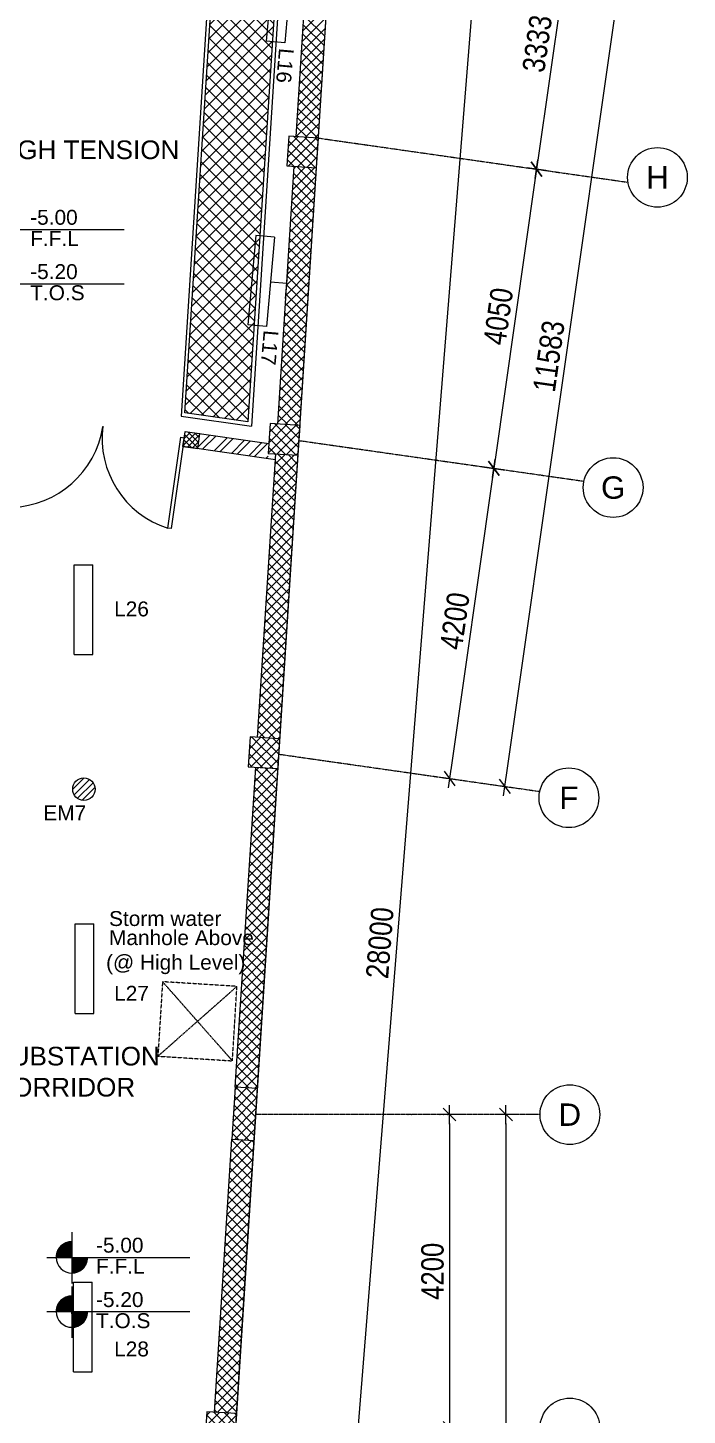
# Model space of a CAD drawing. Header units: inches. Extents: x 1217570 to 1674444, y 326920 to 480291.
# Drawn here: x 1485957 to 1494798, y 347081 to 365678 of the extents above; entities that cross this region are included whole.
import ezdxf
from ezdxf.enums import TextEntityAlignment as Align

# ---------------------------------------------------------------- set-up
doc = ezdxf.new("R2010")
doc.units = ezdxf.units.IN
doc.header["$MEASUREMENT"] = 0
for name, pattern in [('CENTER', [50.8, 31.75, -6.35, 6.35, -6.35]), ('DOT2', [3.175, 0, -3.175]), ('HIDDEN', [9.525, 6.35, -3.175])]:
    doc.linetypes.add(name, pattern=pattern)
for name, color, linetype, lineweight in [('A-BLOCK', 43, 'Continuous', 13), ('A-DOOR', 10, 'Continuous', 15), ('A-HATCH CONCRETE', 254, 'Continuous', 5), ('wall hatch', 252, 'Continuous', 0)]:
    doc.layers.add(name, color=color, linetype=linetype, lineweight=lineweight)
for name, color, linetype in [('Axis', 9, 'CENTER'), ('dim-axis', 254, 'Continuous'), ('FFNEW', 252, 'Continuous'), ('LIGHT', 151, 'Continuous'), ('S-COL', 210, 'Continuous'), ('S-WALL', 1, 'Continuous'), ('SHAFT', 7, 'Continuous'), ('TAXT', 3, 'Continuous'), ('TEXT', 181, 'Continuous'), ('TRENCH', 8, 'Continuous')]:
    doc.layers.add(name, color=color, linetype=linetype)
doc.styles.add('ARIAL', font='ARIALN.TTF')
doc.styles.add('style1', font='arial.ttf')
doc.dimstyles.new('DIM-100', dxfattribs={"dimscale": 150, "dimtxt": 2, "dimasz": 1, "dimexe": 0.75, "dimexo": 1, "dimgap": 0.5, "dimtad": 1, "dimdec": 0, "dimzin": 11, "dimdsep": 46, "dimtxsty": 'ARIAL', "dimblk": 'R', "dimcen": 2.5, "dimdle": 1, "dimclrd": 256, "dimclre": 256, "dimclrt": 256, "dimazin": 0, "dimtfac": 1, "dimtdec": 0, "dimtix": 1, "dimtmove": 2, "dimatfit": 3, "dimldrblk": 'R', "dimtolj": 1, "dimtzin": 3, "dimlwd": -1, "dimlwe": 13, "dimarcsym": 0})
pattern_1 = [(45, (1337614.36, 312749.915), (-66.29126, 66.29126), []), (135, (1337614.36, 312749.915), (-66.29126, -66.29126), [])]

# ---------------------------------------------------------------- blocks, each defined once
blk = doc.blocks.new('R')
for p, q in [((-1.05, 0), (1.05, 0)), ((0, -1.05), (0, 1.05))]:
    blk.add_line(p, q)
at = {"color": 4, "lineweight": 13}
blk.add_line((-0.71, -0.71), (0.71, 0.71), dxfattribs=at)
blk = doc.blocks.new('*D151')
at = {"layer": 'Defpoints', "color": 0, "transparency": 16777216}
for p in [(1472526, 590047), (1472055, 586747), (1472522, 586681)]:
    blk.add_point(p, dxfattribs=at)
at = {"layer": 'dim-axis', "color": 251, "linetype": 'DOT2', "lineweight": 13, "transparency": 16777216}
for p, q in [((1472675, 590025), (1473104, 589964)), ((1472204, 586726), (1472633, 586665))]:
    blk.add_line(p, q, dxfattribs=at)
at = {"layer": 'dim-axis', "color": 251, "transparency": 16777216}
blk.add_line((1472976, 589861), (1472539, 586800), dxfattribs=at)
at = {"layer": 'dim-axis', "color": 251, "transparency": 16777216, "xscale": 120, "yscale": 120, "zscale": 120}
for p, rotation in [((1472993, 589980), 81.87732561324607), ((1472522, 586681), 261.8773256132461)]:
    blk.add_blockref('R', p, dxfattribs=dict(at, rotation=rotation))
at = {"layer": 'dim-axis', "color": 251, "transparency": 16777216, "insert": (1472531, 588363), "char_height": 300, "attachment_point": 5, "rotation": 81.8773, "style": 'ARIAL'}
blk.add_mtext('\\A1;3333', dxfattribs=at)
blk = doc.blocks.new('*D152')
at = {"layer": 'Defpoints', "color": 0, "transparency": 16777216}
for p in [(1472055, 586747), (1471950, 582671), (1471950, 582671)]:
    blk.add_point(p, dxfattribs=at)
at = {"layer": 'dim-axis', "color": 251, "transparency": 16777216}
blk.add_line((1472505, 586562), (1471967, 582790), dxfattribs=at)
at = {"layer": 'dim-axis', "color": 251, "linetype": 'DOT2', "lineweight": 13, "transparency": 16777216}
for p, q in [((1472204, 586726), (1472633, 586665)), ((1471801, 582693), (1471838, 582687))]:
    blk.add_line(p, q, dxfattribs=at)
at = {"layer": 'dim-axis', "color": 251, "transparency": 16777216, "xscale": 120, "yscale": 120, "zscale": 120}
for p, rotation in [((1472522, 586681), 81.87732904779527), ((1471950, 582671), 261.8773290477953)]:
    blk.add_blockref('R', p, dxfattribs=dict(at, rotation=rotation))
at = {"layer": 'dim-axis', "color": 251, "transparency": 16777216, "insert": (1472010, 584708), "char_height": 300, "attachment_point": 5, "rotation": 81.8773, "style": 'ARIAL'}
blk.add_mtext('\\A1;4050', dxfattribs=at)
blk = doc.blocks.new('*D153')
at = {"layer": 'Defpoints', "color": 0, "transparency": 16777216}
for p in [(1471950, 582671), (1471356, 578514), (1471356, 578514)]:
    blk.add_point(p, dxfattribs=at)
at = {"layer": 'dim-axis', "color": 251, "linetype": 'DOT2', "lineweight": 13, "transparency": 16777216}
for p, q in [((1472098, 582650), (1472061, 582656)), ((1471505, 578492), (1471468, 578498))]:
    blk.add_line(p, q, dxfattribs=at)
at = {"layer": 'dim-axis', "color": 251, "transparency": 16777216}
blk.add_line((1471933, 582553), (1471373, 578632), dxfattribs=at)
at = {"layer": 'dim-axis', "color": 251, "transparency": 16777216, "xscale": 120, "yscale": 120, "zscale": 120}
for p, rotation in [((1471950, 582671), 81.87732904779527), ((1471356, 578514), 261.8773290477953)]:
    blk.add_blockref('R', p, dxfattribs=dict(at, rotation=rotation))
at = {"layer": 'dim-axis', "color": 251, "transparency": 16777216, "insert": (1471427, 580625), "char_height": 300, "attachment_point": 5, "rotation": 81.8773, "style": 'ARIAL'}
blk.add_mtext('\\A1;4200', dxfattribs=at)
blk = doc.blocks.new('*D157')
at = {"layer": 'Defpoints', "color": 0, "transparency": 16777216}
for p in [(1473731, 589875), (1472094, 578408), (1472094, 578408)]:
    blk.add_point(p, dxfattribs=at)
at = {"layer": 'dim-axis', "color": 251, "linetype": 'DOT2', "lineweight": 13, "transparency": 16777216}
for p, q in [((1473582, 589896), (1473620, 589891)), ((1471946, 578429), (1471983, 578424))]:
    blk.add_line(p, q, dxfattribs=at)
at = {"layer": 'dim-axis', "color": 251, "transparency": 16777216}
blk.add_line((1473714, 589756), (1472111, 578527), dxfattribs=at)
at = {"layer": 'dim-axis', "color": 251, "transparency": 16777216, "xscale": 120, "yscale": 120, "zscale": 120}
for p, rotation in [((1473731, 589875), 81.87726641554076), ((1472094, 578408), 261.8772664155408)]:
    blk.add_blockref('R', p, dxfattribs=dict(at, rotation=rotation))
at = {"layer": 'dim-axis', "color": 251, "transparency": 16777216, "insert": (1472687, 584174), "char_height": 300, "attachment_point": 5, "rotation": 81.8773, "style": 'ARIAL'}
blk.add_mtext('\\A1;11583', dxfattribs=at)
blk = doc.blocks.new('*D158')
at = {"layer": 'Defpoints', "color": 0, "transparency": 16777216}
for p in [(1472112, 574009), (1472112, 562459), (1472112, 562459)]:
    blk.add_point(p, dxfattribs=at)
at = {"layer": 'dim-axis', "color": 251, "linetype": 'DOT2', "lineweight": 13, "transparency": 16777216}
for p, q in [((1471962, 574009), (1472000, 574009)), ((1471962, 562459), (1472000, 562459))]:
    blk.add_line(p, q, dxfattribs=at)
at = {"layer": 'dim-axis', "color": 251, "transparency": 16777216}
blk.add_line((1472112, 573889), (1472112, 562579), dxfattribs=at)
at = {"layer": 'dim-axis', "color": 251, "transparency": 16777216, "xscale": 120, "yscale": 120, "zscale": 120}
for p, rotation in [((1472112, 574009), 90), ((1472112, 562459), 270)]:
    blk.add_blockref('R', p, dxfattribs=dict(at, rotation=rotation))
at = {"layer": 'dim-axis', "color": 251, "transparency": 16777216, "insert": (1471884, 568234), "char_height": 300, "attachment_point": 5, "rotation": 90, "style": 'ARIAL'}
blk.add_mtext('\\A1;11550', dxfattribs=at)
blk = doc.blocks.new('*D183')
at = {"layer": 'Defpoints', "color": 0, "transparency": 16777216}
for p in [(1470260, 590369), (1468019, 562459), (1469530, 562337)]:
    blk.add_point(p, dxfattribs=at)
at = {"layer": 'dim-axis', "color": 251, "linetype": 'DOT2', "lineweight": 13, "transparency": 16777216}
for p, q in [((1470409, 590357), (1471882, 590239)), ((1468169, 562447), (1469642, 562328))]:
    blk.add_line(p, q, dxfattribs=at)
at = {"layer": 'dim-axis', "color": 251, "transparency": 16777216}
blk.add_line((1471760, 590128), (1469539, 562457), dxfattribs=at)
at = {"layer": 'dim-axis', "color": 251, "transparency": 16777216, "xscale": 120, "yscale": 120, "zscale": 120}
for p, rotation in [((1471770, 590248), 85.410651128382), ((1469530, 562337), 265.410651128382)]:
    blk.add_blockref('R', p, dxfattribs=dict(at, rotation=rotation))
at = {"layer": 'dim-axis', "color": 251, "transparency": 16777216, "insert": (1470422, 576311), "char_height": 300, "attachment_point": 5, "rotation": 85.4107, "style": 'ARIAL'}
blk.add_mtext('\\A1;28000', dxfattribs=at)
blk = doc.blocks.new('*D174')
at = {"layer": 'Defpoints', "color": 0, "transparency": 16777216}
for p in [(1470645, 574009), (1470645, 569809), (1471356, 569809)]:
    blk.add_point(p, dxfattribs=at)
at = {"layer": 'dim-axis', "color": 251, "linetype": 'DOT2', "lineweight": 13, "transparency": 16777216}
for p, q in [((1470795, 574009), (1471469, 574009)), ((1470795, 569809), (1471469, 569809))]:
    blk.add_line(p, q, dxfattribs=at)
at = {"layer": 'dim-axis', "color": 251, "transparency": 16777216}
blk.add_line((1471356, 573889), (1471356, 569929), dxfattribs=at)
at = {"layer": 'dim-axis', "color": 251, "transparency": 16777216, "xscale": 120, "yscale": 120, "zscale": 120}
for p, rotation in [((1471356, 574009), 90), ((1471356, 569809), 270)]:
    blk.add_blockref('R', p, dxfattribs=dict(at, rotation=rotation))
at = {"layer": 'dim-axis', "color": 251, "transparency": 16777216, "insert": (1471128, 571909), "char_height": 300, "attachment_point": 5, "rotation": 90, "style": 'ARIAL'}
blk.add_mtext('\\A1;4200', dxfattribs=at)
blk = doc.blocks.new('SDGTFHHD')
at = {"layer": 'A-HATCH CONCRETE'}
h = blk.add_hatch(dxfattribs=at)
h.set_pattern_fill('ANSI37', color=254, scale=750)
h.set_pattern_definition(pattern_1)
h.paths.add_polyline_path([(1396088, 745503), (1396487, 745477), (1396513, 745876), (1396114, 745902)])
h = blk.add_hatch(dxfattribs=at)
h.set_pattern_fill('ANSI37', color=254, scale=750)
h.set_pattern_definition([(45, (1337613.4, 312751.94), (-66.29126, 66.29126), []), (135, (1337613.4, 312751.94), (-66.29126, -66.29126), [])])
h.paths.add_polyline_path([(1395840, 741650), (1396239, 741625), (1396265, 742024), (1395866, 742050)])
h = blk.add_hatch(dxfattribs=at)
h.set_pattern_fill('ANSI37,_O', color=254, scale=450)
h.set_pattern_definition([(45, (1337614.356, 312749.915), (-39.7747564, 39.7747564), []), (135, (1337614.356, 312749.915), (-39.7747564, -39.7747564), [])])
h.paths.add_polyline_path([(1394921, 741912), (1394723, 741940), (1394695, 741742), (1394893, 741714)])
h = blk.add_hatch(dxfattribs=at)
h.set_pattern_fill('ANSI37', color=254, scale=750)
h.set_pattern_definition([(45, (1337613.7, 312754.93), (-66.29126, 66.29126), []), (135, (1337613.7, 312754.93), (-66.29126, -66.29126), [])])
h.paths.add_polyline_path([(1395571, 737449), (1395970, 737424), (1395995, 737823), (1395596, 737849)])
h = blk.add_hatch(dxfattribs=at)
h.set_pattern_fill('ANSI37', color=254, scale=750)
h.set_pattern_definition(pattern_1)
h.paths.add_polyline_path([(1395352, 732457), (1395651, 732438), (1395696, 733136), (1395396, 733155)])
h = blk.add_hatch(dxfattribs=at)
h.set_pattern_fill('ANSI37', color=254, scale=750)
h.set_pattern_definition([(45, (1337613.11, 312741.95), (-66.29126, 66.29126), []), (135, (1337613.11, 312741.95), (-66.29126, -66.29126), [])])
h.paths.add_polyline_path([(1394991, 728405), (1395390, 728379), (1395416, 728779), (1395016, 728804)])
at = {"layer": 'TEXT', "ltscale": 0.5}
h = blk.add_hatch(dxfattribs=at)
h.set_pattern_fill('ANSI31', color=254, scale=0.8)
h.set_pattern_definition([(45, (311214.02672, 141300.3709), (-0.070710678119, 0.070710678119), [])])
h.paths.add_polyline_path([(1393206, 731084, 0.414214), (1392996, 730874), (1393206, 730874)])
h.paths.add_polyline_path([(1393416, 730874), (1393206, 730874), (1393206, 730664, 0.414214)])
h = blk.add_hatch(dxfattribs=at)
h.set_pattern_fill('ANSI31', color=254, scale=0.8)
h.set_pattern_definition([(45, (311214.02672, 140571.9709), (-0.070710678119, 0.070710678119), [])])
h.paths.add_polyline_path([(1393206, 730356, 0.414214), (1392996, 730146), (1393206, 730146)])
h.paths.add_polyline_path([(1393416, 730146), (1393206, 730146), (1393206, 729936, 0.414214)])
at = {"layer": 'TRENCH'}
h = blk.add_hatch(dxfattribs=at)
h.set_pattern_fill('ANSI37', color=254, scale=1000)
h.set_pattern_definition([(45, (827864.47, 316834.77), (-88.388348, 88.388348), []), (135, (827864.47, 316834.77), (-88.388348, -88.388348), [])])
h.paths.add_polyline_path([(1396007, 748928), (1395163, 749049), (1394723, 742192), (1395567, 742072)])
at = {"layer": 'wall hatch', "ltscale": 500}
h = blk.add_hatch(dxfattribs=at)
h.set_pattern_fill('ANSI32', color=254, scale=500)
h.set_pattern_definition([(45, (1337586.07, 312551.9), (-132.58252, 132.58252), []), (45, (1337674.46, 312551.9), (-132.58252, 132.58252), [])])
h.paths.add_polyline_path([(1390043, 742406), (1390071, 742604), (1388388, 742844), (1388360, 742646)])
h.paths.add_polyline_path([(1394922, 741912), (1394894, 741714), (1395837, 741580), (1395849, 741780)])
h.paths.add_polyline_path([(1392320, 742081), (1392348, 742279), (1390269, 742575), (1390241, 742377)])
at = {"layer": 'A-BLOCK', "color": 254, "ltscale": 100}
for p, q in [((1394696, 741742), (1394724, 741940)), ((1395849, 741779), (1394724, 741940)), ((1395935, 741565), (1394696, 741742))]:
    blk.add_line(p, q, dxfattribs=at)
at = {"layer": 'A-DOOR', "color": 254}
blk.add_line((1394669, 741866), (1394713, 741860), dxfattribs=at)
blk.add_lwpolyline([(1394706, 741817), (1394713, 741860), (1394539, 740641), (1394495, 740647), (1394669, 741866)], dxfattribs=at)
for centre, radius, start, end in [((1392357, 742206), 1281, 271.9731, 351.0254), ((1394874, 741850), 1262, 172.4127, 252.4996)]:
    blk.add_arc(centre, radius, start, end, dxfattribs=at)
at = {"layer": 'A-HATCH CONCRETE', "color": 254, "linetype": 'Continuous'}
for p, q in [((1396304, 747311), (1396625, 747632)), ((1396295, 747169), (1396616, 747490)), ((1396600, 747237), (1396317, 747519)), ((1396286, 747027), (1396607, 747349)), ((1396584, 746988), (1396301, 747270)), ((1396592, 747112), (1396309, 747395)), ((1396267, 746744), (1396589, 747065)), ((1396277, 746886), (1396598, 747207)), ((1396576, 746863), (1396293, 747145)), ((1396258, 746602), (1396580, 746924)), ((1396560, 746614), (1396277, 746896)), ((1396568, 746738), (1396285, 747021)), ((1396249, 746461), (1396571, 746782)), ((1396552, 746489), (1396269, 746772)), ((1396231, 746177), (1396552, 746499)), ((1396240, 746319), (1396561, 746640)), ((1396536, 746240), (1396253, 746522)), ((1396544, 746365), (1396261, 746647)), ((1396222, 746036), (1396543, 746357)), ((1396528, 746115), (1396245, 746398)), ((1396214, 745895), (1396534, 746215)), ((1396501, 745877), (1396229, 746149)), ((1396520, 745991), (1396237, 746273)), ((1396359, 745886), (1396221, 746024)), ((1396339, 745887), (1396525, 746074)), ((1396463, 745879), (1396516, 745932)), ((1396218, 745895), (1396213, 745900)), ((1396168, 745186), (1396460, 745479)), ((1396177, 745327), (1396336, 745487)), ((1396464, 745119), (1396181, 745401)), ((1396186, 745469), (1396211, 745495)), ((1396472, 745243), (1396221, 745494)), ((1396480, 745368), (1396363, 745485)), ((1396149, 744902), (1396471, 745224)), ((1396158, 745044), (1396480, 745365)), ((1396456, 744994), (1396173, 745277)), ((1396140, 744761), (1396462, 745082)), ((1396440, 744745), (1396157, 745027)), ((1396448, 744869), (1396165, 745152)), ((1396131, 744619), (1396452, 744940)), ((1396432, 744620), (1396149, 744903)), ((1396113, 744336), (1396434, 744657)), ((1396122, 744477), (1396443, 744799)), ((1396416, 744371), (1396133, 744654)), ((1396424, 744496), (1396141, 744778)), ((1396104, 744194), (1396425, 744515)), ((1396408, 744246), (1396125, 744529)), ((1396095, 744053), (1396416, 744374)), ((1396392, 743997), (1396109, 744280)), ((1396400, 744122), (1396117, 744404)), ((1396077, 743769), (1396398, 744090)), ((1396086, 743911), (1396407, 744232)), ((1396384, 743873), (1396101, 744155)), ((1396068, 743628), (1396389, 743949)), ((1396368, 743624), (1396086, 743906)), ((1396376, 743748), (1396093, 744031)), ((1396059, 743486), (1396380, 743807)), ((1396360, 743499), (1396078, 743781)), ((1396040, 743203), (1396362, 743524)), ((1396049, 743344), (1396371, 743665)), ((1396344, 743250), (1396062, 743532)), ((1396352, 743374), (1396070, 743657)), ((1396031, 743061), (1396353, 743382)), ((1396336, 743125), (1396054, 743408)), ((1396022, 742919), (1396343, 743240)), ((1396320, 742876), (1396038, 743158)), ((1396328, 743001), (1396046, 743283)), ((1396004, 742636), (1396325, 742957)), ((1396013, 742778), (1396334, 743099)), ((1396312, 742751), (1396030, 743034)), ((1395995, 742494), (1396316, 742815)), ((1396296, 742502), (1396014, 742785)), ((1396304, 742627), (1396022, 742909)), ((1395986, 742353), (1396307, 742674)), ((1396288, 742378), (1396006, 742660)), ((1395968, 742069), (1396289, 742390)), ((1395977, 742211), (1396298, 742532)), ((1396272, 742128), (1395990, 742411)), ((1396280, 742253), (1395998, 742535)), ((1396242, 742025), (1395982, 742286)), ((1396068, 742037), (1396280, 742249)), ((1395941, 742043), (1395943, 742045)), ((1395961, 742042), (1395959, 742044)), ((1396101, 742035), (1395974, 742162)), ((1396192, 742029), (1396271, 742107)), ((1395855, 741882), (1395855, 741883)), ((1395860, 741961), (1395861, 741962)), ((1395864, 742006), (1395863, 742007)), ((1395841, 741677), (1395842, 741678)), ((1395847, 741758), (1395847, 741758)), ((1395851, 741820), (1395851, 741820)), ((1395913, 741219), (1396234, 741540)), ((1395922, 741361), (1396190, 741628)), ((1395931, 741503), (1396065, 741636)), ((1396216, 741257), (1395934, 741539)), ((1395940, 741644), (1395940, 741644)), ((1396224, 741381), (1395962, 741643)), ((1396232, 741506), (1396104, 741634)), ((1395904, 741078), (1396225, 741398)), ((1396200, 741008), (1395918, 741290)), ((1396208, 741132), (1395926, 741414)), ((1395886, 740794), (1396207, 741115)), ((1395895, 740936), (1396216, 741256)), ((1396192, 740883), (1395910, 741165)), ((1395877, 740653), (1396198, 740973)), ((1396176, 740634), (1395894, 740916)), ((1396184, 740758), (1395902, 741040)), ((1395868, 740511), (1396188, 740832)), ((1396168, 740509), (1395886, 740791)), ((1395850, 740228), (1396170, 740548)), ((1395859, 740369), (1396179, 740690)), ((1396152, 740260), (1395870, 740542)), ((1396160, 740384), (1395878, 740667)), ((1395841, 740086), (1396161, 740407)), ((1396144, 740135), (1395862, 740417)), ((1395831, 739944), (1396152, 740265)), ((1396128, 739886), (1395846, 740168)), ((1396136, 740011), (1395854, 740293)), ((1395813, 739661), (1396134, 739982)), ((1395822, 739803), (1396143, 740123)), ((1396120, 739761), (1395838, 740044)), ((1395804, 739519), (1396125, 739840)), ((1396104, 739512), (1395822, 739794)), ((1396112, 739637), (1395830, 739919)), ((1395795, 739378), (1396116, 739698)), ((1396096, 739388), (1395814, 739670)), ((1395777, 739094), (1396098, 739415)), ((1395786, 739236), (1396107, 739557)), ((1396080, 739138), (1395798, 739421)), ((1396088, 739263), (1395806, 739545)), ((1395768, 738953), (1396089, 739273)), ((1396072, 739014), (1395790, 739296)), ((1395759, 738811), (1396080, 739132)), ((1396056, 738765), (1395774, 739047)), ((1396064, 738889), (1395782, 739171)), ((1395750, 738669), (1396071, 738990)), ((1396048, 738640), (1395766, 738922)), ((1395732, 738386), (1396053, 738707)), ((1395741, 738528), (1396062, 738849)), ((1396032, 738391), (1395750, 738673)), ((1396040, 738515), (1395758, 738798)), ((1395722, 738244), (1396044, 738565)), ((1396024, 738266), (1395742, 738548)), ((1395713, 738103), (1396034, 738424)), ((1396008, 738017), (1395726, 738299)), ((1396016, 738141), (1395734, 738424)), ((1395704, 737961), (1396025, 738282)), ((1395717, 737841), (1396016, 738140)), ((1396001, 737892), (1395718, 738175)), ((1395933, 737827), (1395710, 738050)), ((1395841, 737833), (1396007, 737999)), ((1395592, 737770), (1395591, 737771)), ((1395792, 737836), (1395702, 737926)), ((1395966, 737825), (1395998, 737857)), ((1395578, 737570), (1395579, 737571)), ((1395584, 737646), (1395583, 737646)), ((1395588, 737711), (1395589, 737713)), ((1395576, 737521), (1395575, 737522)), ((1395650, 737111), (1395963, 737424)), ((1395659, 737253), (1395839, 737432)), ((1395668, 737394), (1395714, 737440)), ((1395952, 737145), (1395670, 737427)), ((1395960, 737270), (1395795, 737435)), ((1395968, 737394), (1395936, 737426)), ((1395641, 736969), (1395961, 737290)), ((1395944, 737021), (1395662, 737303)), ((1395623, 736686), (1395943, 737007)), ((1395632, 736828), (1395952, 737148)), ((1395928, 736771), (1395646, 737053)), ((1395936, 736896), (1395654, 737178)), ((1395613, 736544), (1395934, 736865)), ((1395920, 736647), (1395638, 736929)), ((1395604, 736403), (1395925, 736723)), ((1395904, 736398), (1395622, 736680)), ((1395912, 736522), (1395630, 736804)), ((1395586, 736119), (1395907, 736440)), ((1395595, 736261), (1395916, 736582)), ((1395896, 736273), (1395614, 736555)), ((1395577, 735978), (1395898, 736298)), ((1395880, 736024), (1395598, 736306)), ((1395888, 736148), (1395606, 736430)), ((1395568, 735836), (1395889, 736157)), ((1395872, 735899), (1395590, 736181)), ((1395559, 735694), (1395880, 736015)), ((1395856, 735650), (1395574, 735932)), ((1395864, 735774), (1395582, 736057)), ((1395541, 735411), (1395862, 735732)), ((1395550, 735553), (1395871, 735873)), ((1395848, 735525), (1395566, 735807)), ((1395532, 735269), (1395853, 735590)), ((1395832, 735276), (1395550, 735558)), ((1395840, 735401), (1395558, 735683)), ((1395523, 735128), (1395844, 735448)), ((1395825, 735151), (1395542, 735434)), ((1395504, 734844), (1395825, 735165)), ((1395514, 734986), (1395834, 735307)), ((1395809, 734902), (1395526, 735184)), ((1395817, 735027), (1395534, 735309)), ((1395495, 734703), (1395816, 735023)), ((1395801, 734778), (1395518, 735060)), ((1395486, 734561), (1395807, 734882)), ((1395785, 734528), (1395502, 734811)), ((1395793, 734653), (1395510, 734935)), ((1395468, 734278), (1395789, 734599)), ((1395477, 734419), (1395798, 734740)), ((1395777, 734404), (1395494, 734686)), ((1395459, 734136), (1395780, 734457)), ((1395761, 734155), (1395478, 734437)), ((1395769, 734279), (1395486, 734561)), ((1395450, 733994), (1395771, 734315)), ((1395753, 734030), (1395470, 734312)), ((1395432, 733711), (1395753, 734032)), ((1395441, 733853), (1395762, 734174)), ((1395737, 733781), (1395454, 734063)), ((1395745, 733905), (1395462, 734188)), ((1395423, 733569), (1395744, 733890)), ((1395729, 733656), (1395446, 733939)), ((1395414, 733428), (1395735, 733749)), ((1395713, 733407), (1395430, 733689)), ((1395721, 733531), (1395438, 733814)), ((1395405, 733286), (1395726, 733607)), ((1395406, 733155), (1395717, 733465)), ((1395705, 733282), (1395422, 733565)), ((1395578, 733144), (1395406, 733316)), ((1395697, 733158), (1395414, 733440)), ((1395531, 733147), (1395708, 733324)), ((1395395, 733144), (1395396, 733145)), ((1395437, 733153), (1395398, 733191)), ((1395655, 733139), (1395699, 733182)), ((1395383, 732942), (1395382, 732942)), ((1395386, 733003), (1395387, 733003)), ((1395391, 733066), (1395390, 733066)), ((1395375, 732817), (1395375, 732817)), ((1395377, 732861), (1395378, 732861)), ((1395359, 732578), (1395359, 732578)), ((1395359, 732568), (1395359, 732568)), ((1395367, 732692), (1395367, 732693)), ((1395368, 732719), (1395369, 732720)), ((1395332, 732153), (1395619, 732440)), ((1395341, 732294), (1395494, 732448)), ((1395350, 732436), (1395370, 732456)), ((1395633, 732161), (1395351, 732443)), ((1395641, 732285), (1395478, 732449)), ((1395649, 732410), (1395619, 732440)), ((1395314, 731869), (1395635, 732190)), ((1395323, 732011), (1395644, 732332)), ((1395617, 731912), (1395335, 732194)), ((1395625, 732036), (1395343, 732319)), ((1395305, 731728), (1395626, 732049)), ((1395609, 731787), (1395327, 732070)), ((1395296, 731586), (1395617, 731907)), ((1395593, 731538), (1395311, 731820)), ((1395601, 731663), (1395319, 731945)), ((1395277, 731303), (1395599, 731624)), ((1395286, 731444), (1395608, 731765)), ((1395585, 731413), (1395303, 731696)), ((1395268, 731161), (1395590, 731482)), ((1395569, 731164), (1395287, 731447)), ((1395577, 731289), (1395295, 731571)), ((1395259, 731019), (1395580, 731340)), ((1395561, 731040), (1395279, 731322)), ((1395241, 730736), (1395562, 731057)), ((1395250, 730878), (1395571, 731199)), ((1395545, 730790), (1395263, 731073)), ((1395553, 730915), (1395271, 731197)), ((1395232, 730594), (1395553, 730915)), ((1395537, 730666), (1395255, 730948)), ((1395223, 730453), (1395544, 730774)), ((1395521, 730417), (1395239, 730699)), ((1395529, 730541), (1395247, 730824)), ((1395205, 730169), (1395526, 730490)), ((1395214, 730311), (1395535, 730632)), ((1395513, 730292), (1395231, 730574)), ((1395196, 730028), (1395517, 730349)), ((1395497, 730043), (1395215, 730325)), ((1395505, 730167), (1395223, 730450)), ((1395187, 729886), (1395508, 730207)), ((1395489, 729918), (1395207, 730201)), ((1395177, 729744), (1395499, 730065)), ((1395473, 729669), (1395191, 729952)), ((1395481, 729794), (1395199, 730076)), ((1395159, 729461), (1395481, 729782)), ((1395168, 729603), (1395490, 729924)), ((1395465, 729544), (1395183, 729827)), ((1395150, 729319), (1395471, 729640)), ((1395449, 729295), (1395167, 729578)), ((1395457, 729420), (1395175, 729702)), ((1395141, 729178), (1395462, 729499)), ((1395441, 729171), (1395159, 729453)), ((1395123, 728894), (1395444, 729215)), ((1395132, 729036), (1395453, 729357)), ((1395425, 728921), (1395143, 729204)), ((1395433, 729046), (1395151, 729329)), ((1395417, 728797), (1395135, 729079)), ((1395156, 728795), (1395435, 729074)), ((1395154, 728795), (1395119, 728830)), ((1395295, 728786), (1395127, 728955)), ((1395281, 728787), (1395426, 728932)), ((1395015, 728787), (1395016, 728787)), ((1395017, 728800), (1395016, 728800)), ((1395406, 728779), (1395417, 728790))]:
    blk.add_line(p, q, dxfattribs=at)
at = {"layer": 'S-COL', "color": 254, "linetype": 'ByBlock'}
for points in [[(1396088, 745503), (1396487, 745477), (1396513, 745876), (1396114, 745902)], [(1395840, 741650), (1396239, 741625), (1396265, 742024), (1395866, 742050)], [(1395571, 737449), (1395970, 737424), (1395995, 737823), (1395596, 737849)]]:
    blk.add_lwpolyline(points, close=True, dxfattribs=at)
at = {"layer": 'S-COL', "color": 254}
for points in [[(1394921, 741912), (1394723, 741940), (1394695, 741742), (1394893, 741714), (1394921, 741912)], [(1395352, 732457), (1395651, 732438), (1395696, 733136), (1395396, 733155)], [(1394991, 728405), (1395390, 728379), (1395416, 728779), (1395016, 728804)]]:
    blk.add_lwpolyline(points, close=True, dxfattribs=at)
at = {"layer": 'S-WALL', "color": 254}
for points in [[(1347098, 756262), (1347098, 756262), (1344803, 721237), (1394933, 721237), (1396724, 749180), (1382759, 751173)], [(1396213, 745895), (1396407, 748922), (1392864, 749428)], [(1395966, 742043), (1396187, 745496)], [(1395697, 737842), (1395940, 741644)], [(1395396, 733155), (1395671, 737443)], [(1395117, 728798), (1395351, 732457)]]:
    blk.add_lwpolyline(points, dxfattribs=at)
at = {"layer": 'SHAFT', "color": 254, "linetype": 'HIDDEN', "ltscale": 0.5}
for p, q in [((1394360, 733570, 0), (1395420, 734506, 0)), ((1394422, 734568, 0), (1395358, 733508, 0))]:
    blk.add_line(p, q, dxfattribs=at)
at = {"layer": 'SHAFT', "color": 254, "linetype": 'HIDDEN', "ltscale": 0.5, "elevation": 0}
blk.add_lwpolyline([(1394422, 734568), (1394360, 733570), (1395358, 733508), (1395420, 734506)], close=True, dxfattribs=at)
at = {"layer": 'TEXT', "color": 254, "ltscale": 0.5}
for p, q in [((1391989, 744651), (1393907, 744651)), ((1391989, 743923), (1393907, 743923)), ((1393206, 731211), (1393206, 730524)), ((1392872, 730874), (1394789, 730874)), ((1393206, 730483), (1393206, 729795)), ((1392872, 730146), (1394789, 730146))]:
    blk.add_line(p, q, dxfattribs=at)
for centre in [(1393206, 730874), (1393206, 730146)]:
    blk.add_arc(centre, 210, 90, 0, dxfattribs=at)
at = {"layer": 'TRENCH', "color": 254}
for p, q in [((1395116, 749106), (1394670, 742149)), ((1396060, 748971), (1395613, 742016)), ((1394670, 742149), (1395613, 742016))]:
    blk.add_line(p, q, dxfattribs=at)
blk.add_lwpolyline([(1394723, 742192), (1395163, 749049), (1396007, 748928), (1395567, 742072)], close=True, dxfattribs=at)
at = {"layer": 'TAXT', "color": 254, "ltscale": 100, "style": 'style1'}
for s, p in [('Storm water', (1393705, 735315)), ('Manhole Above', (1393705, 735059)), ('(@ High Level)', (1393665, 734729))]:
    blk.add_text(s, height=200, dxfattribs=at).set_placement(p)
at = {"layer": 'TEXT', "color": 254, "ltscale": 0.5, "style": 'style1'}
for s, height, p in [('HIGH TENSION', 250, (1392125, 745594)), ('-5.00', 200, (1392648, 744714)), ('F.F.L', 200, (1392648, 744431)), ('-5.20', 200, (1392648, 743986)), ('T.O.S', 200, (1392648, 743703)), ('-5.00', 200, (1393530, 730937)), ('F.F.L', 200, (1393530, 730654)), ('-5.20', 200, (1393530, 730208)), ('T.O.S', 200, (1393530, 729925))]:
    blk.add_text(s, height=height, dxfattribs=at).set_placement(p)
at = {"layer": 'TEXT', "color": 254, "ltscale": 0.5, "insert": (1392154, 733696), "char_height": 250, "width": 5174.88, "attachment_point": 1, "style": 'style1'}
blk.add_mtext('SUBSTATION\\PCORRIDOR ', dxfattribs=at)
blk = doc.blocks.new('SFWALL')
at = {"layer": 'LIGHT', "color": 252}
for p, q in [((-203, 0), (203, 0)), ((0, -219), (0, 0)), ((600, -219), (-600, -219)), ((-600, -219), (-600, -469)), ((600, -219), (600, -469)), ((600, -469), (-600, -469))]:
    blk.add_line(p, q, dxfattribs=at)
blk = doc.blocks.new('SF11')
at = {"layer": 'LIGHT', "color": 252}
for p, q in [((0.6, 0.25), (-0.6, 0.25)), ((-0.6, 0.25), (-0.6, 0)), ((0.6, 0.25), (0.6, 0)), ((0.6, 0), (-0.6, 0))]:
    blk.add_line(p, q, dxfattribs=at)
blk = doc.blocks.new('SGSR')
at = {"layer": 'Axis', "color": 254, "ltscale": 0.5}
for p, q in [((1469599, 587098), (1473733.4, 586507.9)), ((1469339.1, 583044), (1473161.2, 582498.5)), ((1469069.5, 578839.9), (1472567.8, 578340.6)), ((1472567.8, 574008.6), (1468759.8, 574008.6))]:
    blk.add_line(p, q, dxfattribs=at)
at = {"layer": 'Axis', "color": 254, "linetype": 'Continuous'}
for centre in [(1474142.1, 586571.3), (1473548.5, 582413.6), (1472955, 578255.8), (1472967.8, 574008.6), (1472967.8, 569808.6)]:
    blk.add_circle(centre, 400, dxfattribs=at)
at = {"layer": 'S-WALL', "color": 254}
blk.add_lwpolyline([(1417889.2, 562458.6), (1468019.2, 562458.6), (1469810.8, 590401.2), (1420184.3, 597484.1)], close=True, dxfattribs=at)
at = {"layer": 'Axis', "color": 254, "linetype": 'Continuous', "style": 'style1'}
for s, p in [('H', (1474142.1, 586571.3)), ('G', (1473548.5, 582413.6)), ('F', (1472955, 578255.8)), ('D', (1472967.8, 574008.6))]:
    blk.add_text(s, height=300, dxfattribs=at).set_placement(p, align=Align.MIDDLE)
at = {"layer": 'dim-axis', "color": 254}
for p1, p2, distance, picture, middle in [((1470259.6, 590369.1), (1468019.2, 562458.6), 1515.3, '*D183', (1470422.4, 576310.8)), ((1472526, 590046.6), (1472055.2, 586747.4), 471.4, '*D151', (1472531.4, 588362.6)), ((1473731, 589874.6), (1472094.4, 578408.2), 0, '*D157', (1472686.8, 584173.7)), ((1472112.4, 574008.6), (1472112.4, 562458.6), 0, '*D158', (1471884.3, 568233.6))]:
    dim = blk.add_aligned_dim(p1=p1, p2=p2, distance=distance, dimstyle='DIM-100', override={"dimasz": 0.8, "dimclrd": 251, "dimclre": 251, "dimclrt": 251}, dxfattribs=at)
    dim.commit()
    dim.dimension.update_dxf_attribs({"geometry": picture, "text_midpoint": middle})
for base, p1, p2, angle, picture, middle in [((1471949.6, 582671.4), (1472055.2, 586747.4), (1471949.6, 582671.4), 81.87733, '*D152', (1472009.8, 584708.4)), ((1471356.1, 578513.6), (1471949.6, 582671.4), (1471356.1, 578513.6), 81.87733, '*D153', (1471427, 580624.7)), ((1471356.1, 569808.6), (1470645.2, 574008.6), (1470645.2, 569808.6), 90, '*D174', (1471128, 571908.6))]:
    dim = blk.add_linear_dim(base=base, p1=p1, p2=p2, angle=angle, dimstyle='DIM-100', override={"dimasz": 0.8, "dimclrd": 251, "dimclre": 251, "dimclrt": 251}, dxfattribs=at)
    dim.commit()
    dim.dimension.update_dxf_attribs({"geometry": picture, "text_midpoint": middle})

msp = doc.modelspace()

# ---------------------------------------------------------------- hatches: boundary and pattern name
at = {"layer": 'LIGHT'}
h = msp.add_hatch(dxfattribs=at)
h.set_pattern_fill('ANSI31', color=252, scale=520, style=0)
h.set_pattern_definition([(45, (107074.97, -659260.45), (-45.9619408, 45.9619408), [])])
h.paths.add_polyline_path([(1486860, 355472, 1), (1486560, 355472, 1)])

# ---------------------------------------------------------------- linework, layer by layer
at = {"layer": 'LIGHT', "color": 252}
msp.add_circle((1486710, 355472), 150, dxfattribs=at)

# ---------------------------------------------------------------- block references
at = {"layer": 'FFNEW', "color": 6, "linetype": 'Continuous'}
for name, p in [('SGSR', (20256, -222899)), ('SDGTFHHD', (93342, -381677))]:
    msp.add_blockref(name, p, dxfattribs=at)
at = {"layer": 'LIGHT', "xscale": -1, "rotation": 264.8940683368356}
for p in [(1489673, 366055), (1489429, 362253)]:
    msp.add_blockref('SFWALL', p, dxfattribs=at)
at = {"layer": 'LIGHT', "xscale": -1000, "yscale": 1000, "zscale": 1000, "rotation": 90}
for p in [(1486829, 357877), (1486841, 353066), (1486822, 348263)]:
    msp.add_blockref('SF11', p, dxfattribs=at)

# ---------------------------------------------------------------- texts
at = {"layer": 'LIGHT', "color": 252, "style": 'style1'}
for s, p in [('L16', (1489327, 365410)), ('L17', (1489121, 361630))]:
    msp.add_text(s, height=200, rotation=264.8941, dxfattribs=at).set_placement(p)
for s, p in [('L26', (1487115, 357788)), ('EM7', (1486166, 355054)), ('L27', (1487115, 352636)), ('L28', (1487115, 347869))]:
    msp.add_text(s, height=200, dxfattribs=at).set_placement(p)

doc.saveas('drawing.dxf')
